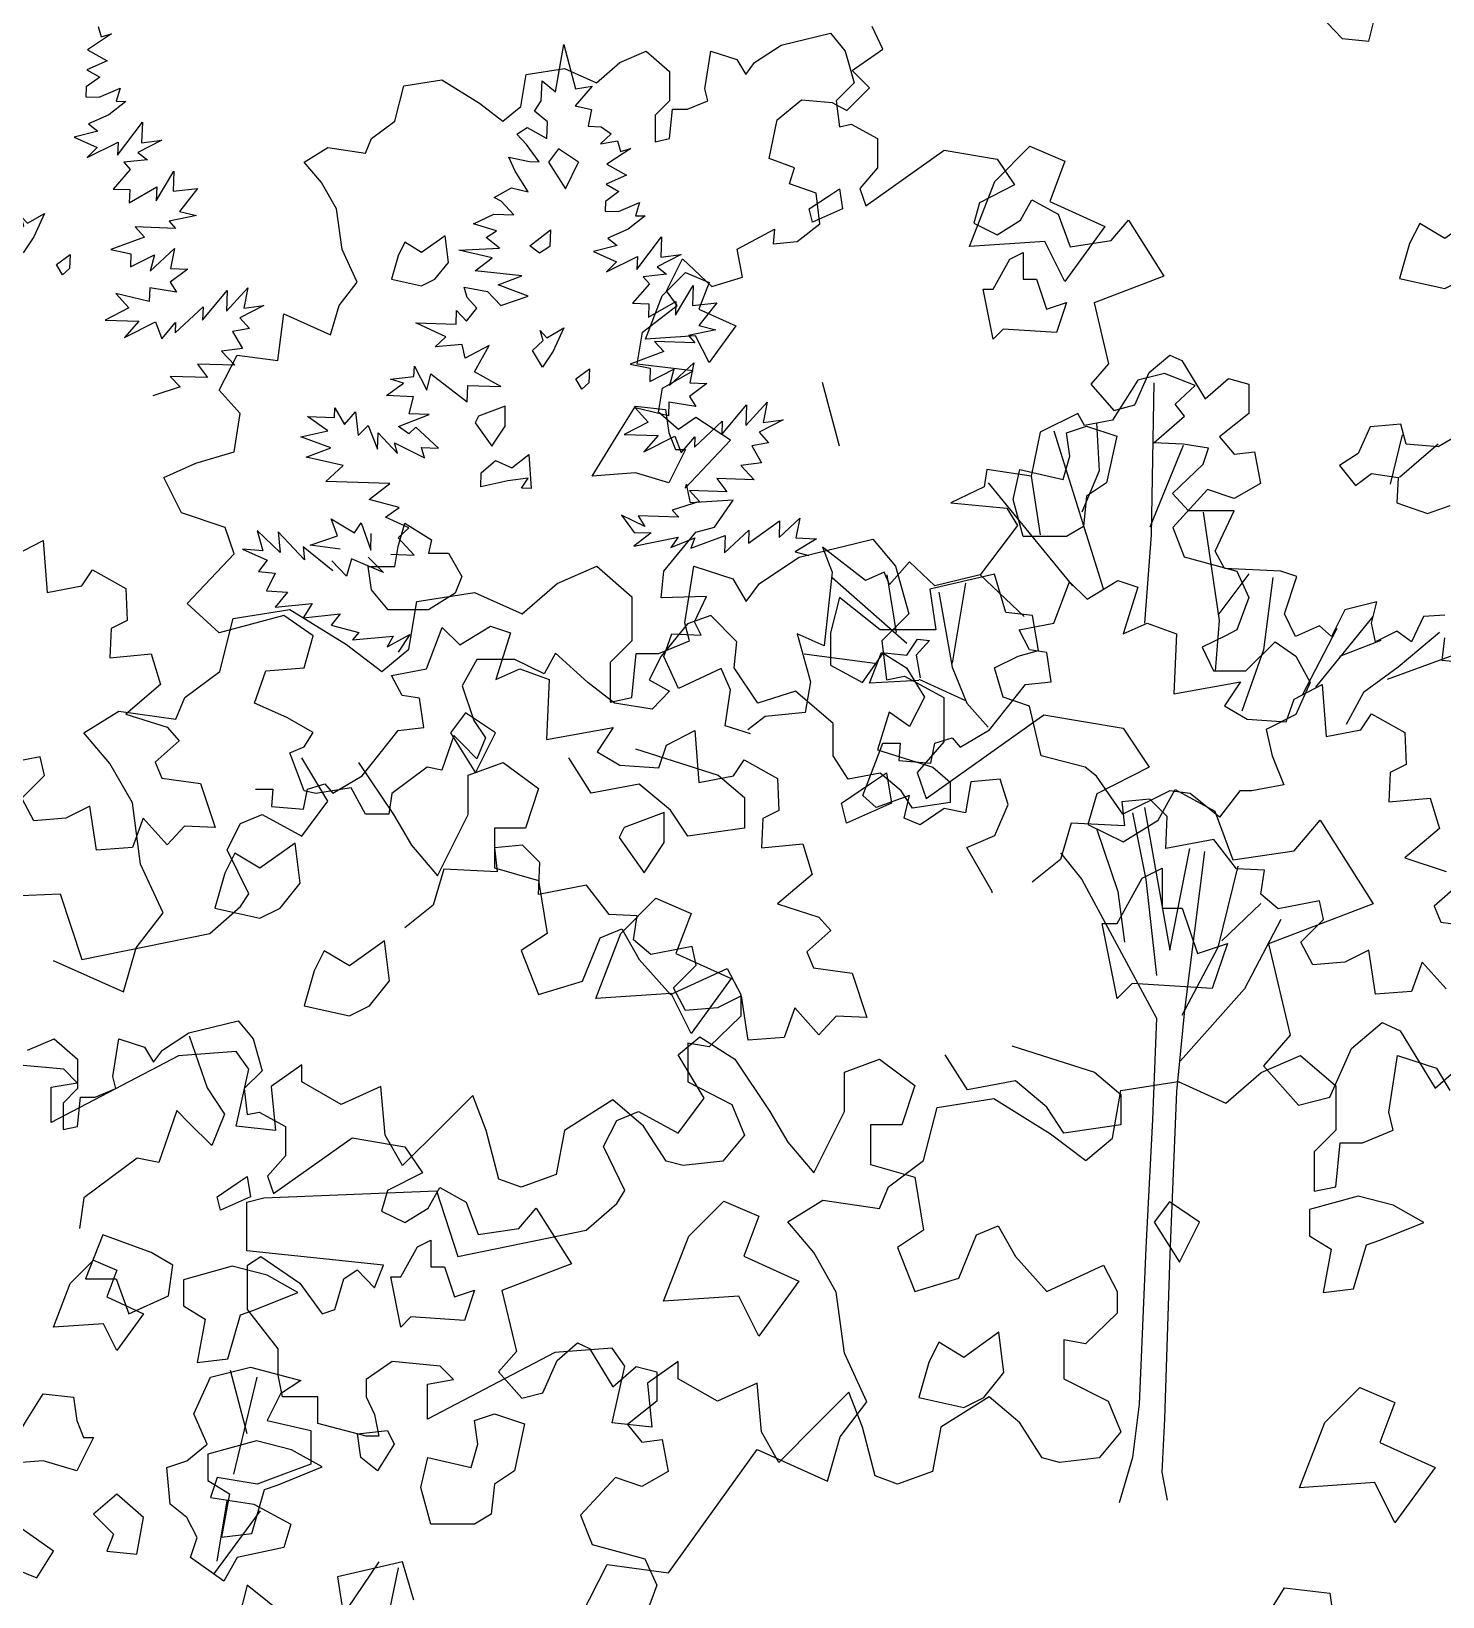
# Model space of a CAD drawing. Header units: inches. Extents: x -11 to 128, y 7 to 56.
# Drawn here: x 33.721 to 34.222, y 22.336 to 22.891 of the extents above; entities that cross this region are included whole.
import ezdxf

# ---------------------------------------------------------------- set-up
doc = ezdxf.new("R2010")
doc.units = ezdxf.units.IN
doc.header["$MEASUREMENT"] = 0
doc.layers.add('CAY', color=94, linetype='Continuous')
doc.layers.add('CAY-3', color=61, linetype='Continuous')
picture_1 = doc.add_image_def('image1.jpg', size_in_pixel=(1680, 1093))

# ---------------------------------------------------------------- blocks, each defined once
blk = doc.blocks.new('A$C76451831')
at = {"layer": 'CAY'}
for p, q in [((2471.8, 2031.9), (2478.5, 2069.3)), ((2478.5, 2069.3), (2487.7, 2034.1)), ((2460.6, 2024.6), (2461.2, 2040.4)), ((2461.2, 2040.4), (2471.8, 2031.9)), ((2500.9, 2036.3), (2487.3, 2020.9)), ((2487.7, 2034.1), (2500.9, 2036.3)), ((2455.4, 2016.6), (2460.6, 2024.6)), ((2465.5, 2008.1), (2455.4, 2016.6)), ((2487.3, 2020.9), (2500.3, 2017.8)), ((2500.3, 2017.8), (2497.6, 2004.7)), ((2441.2, 1998.5), (2449.5, 2003.7)), ((2449.5, 2003.7), (2465, 1995)), ((2465, 1995), (2465.5, 2008.1)), ((2497.6, 2004.7), (2508, 2004.3)), ((2508, 2004.3), (2515.9, 1998.6)), ((2449, 1990.1), (2441.2, 1998.5)), ((2515.9, 1998.6), (2507.5, 1990.8)), ((2507.5, 1990.8), (2520.7, 1993)), ((2520.7, 1993), (2523.1, 1984.8)), ((2435.1, 1980.1), (2451.3, 1976.8)), ((2440.1, 1969.1), (2435.1, 1980.1)), ((2459, 1976.6), (2449, 1990.1)), ((2531.4, 1987.2), (2512.4, 1974.7)), ((2523.1, 1984.8), (2531.4, 1987.2)), ((2450.4, 1952.9), (2440.1, 1969.1)), ((2451.3, 1976.8), (2459, 1976.6)), ((2512.4, 1974.7), (2527.9, 1966)), ((2423.5, 1948.4), (2437, 1956)), ((2437, 1956), (2450.4, 1952.9)), ((2527.9, 1966), (2511.8, 1958.9)), ((2511.8, 1958.9), (2522, 1953.1)), ((2428.9, 1945.4), (2423.5, 1948.4)), ((2438.9, 1934.7), (2428.9, 1945.4)), ((2511.3, 1945.3), (2511.1, 1937.6)), ((2522, 1953.1), (2511.3, 1945.3)), ((2521.5, 1937.2), (2538.1, 1944.4)), ((2538.1, 1944.4), (2535, 1934)), ((2407, 1927.6), (2423.1, 1935.2)), ((2423.1, 1935.2), (2438.9, 1934.7)), ((2511.1, 1937.6), (2521.5, 1937.2)), ((2542.7, 1933.8), (2529.2, 1923.4)), ((2535, 1934), (2542.7, 1933.8)), ((2425.3, 1922), (2407, 1927.6)), ((2417, 1916.8), (2425.3, 1922)), ((2529.2, 1923.4), (2513.1, 1916.2)), ((2536.2, 1891.4), (2555.7, 1917.4)), ((2555.7, 1917.4), (2555.1, 1901.1)), ((2395.4, 1906.7), (2427.6, 1908.3)), ((2421.9, 1900.8), (2395.4, 1906.7)), ((2427.6, 1908.3), (2417, 1916.8)), ((2520.6, 1910.5), (2501.8, 1905.7)), ((2501.8, 1905.7), (2520.1, 1897.4)), ((2513.1, 1916.2), (2520.6, 1910.5)), ((2408.4, 1890.4), (2421.9, 1900.8)), ((2512.1, 1889.5), (2536.6, 1901.8)), ((2520.1, 1897.4), (2512.1, 1889.5)), ((2536.6, 1901.8), (2536.2, 1891.4)), ((2571.1, 1903.3), (2552.1, 1893.5)), ((2552.1, 1893.5), (2559.6, 1887.8)), ((2555.1, 1901.1), (2571.1, 1903.3)), ((2445.4, 1886.4), (2408.4, 1890.4)), ((2426.6, 1879.3), (2445.4, 1886.4)), ((2546.2, 1880.1), (2532.6, 1864.8)), ((2559.6, 1887.8), (2541, 1885.8)), ((2541, 1885.8), (2546.2, 1880.1)), ((2402.2, 1869.3), (2399.8, 1877.6)), ((2399.8, 1877.6), (2418.2, 1874.2)), ((2409.6, 1860.9), (2402.2, 1869.3)), ((2418.2, 1874.2), (2428.7, 1862.9)), ((2450.3, 1870.4), (2426.6, 1879.3)), ((2428.7, 1862.9), (2450.3, 1870.4)), ((2566.7, 1855.4), (2580.6, 1878.9)), ((2580.6, 1878.9), (2580.1, 1863.1)), ((2393.3, 1848.3), (2393.7, 1859.2)), ((2393.7, 1859.2), (2401.6, 1850.7)), ((2401.6, 1850.7), (2409.6, 1860.9)), ((2532.6, 1864.8), (2545.7, 1864.3)), ((2545.3, 1853.9), (2567, 1866.3)), ((2545.7, 1864.3), (2545.3, 1853.9)), ((2567, 1866.3), (2566.7, 1855.4)), ((2580.1, 1863.1), (2599.2, 1865.2)), ((2599.2, 1865.2), (2585, 1847.1)), ((2361.6, 1849.4), (2393.3, 1848.3)), ((2385.3, 1838.2), (2361.6, 1849.4)), ((2598.4, 1843.9), (2577, 1839.2)), ((2585, 1847.1), (2598.4, 1843.9)), ((2376.8, 1830.3), (2385.3, 1838.2)), ((2398.2, 1832.3), (2376.8, 1830.3)), ((2400.5, 1821.3), (2398.2, 1832.3)), ((2419.5, 1831.5), (2400.5, 1821.3)), ((2407.9, 1810.6), (2419.5, 1831.5)), ((2581.8, 1833.6), (2550.1, 1834.7)), ((2550.1, 1834.7), (2557.5, 1826.7)), ((2577, 1839.2), (2581.8, 1833.6)), ((2557.5, 1826.7), (2530.9, 1816.8)), ((2341.5, 1804.8), (2360.1, 1806.9)), ((2360.1, 1806.9), (2360.4, 1815)), ((2360.4, 1815), (2370.2, 1796.1)), ((2370.2, 1796.1), (2373.4, 1809.1)), ((2373.4, 1809.1), (2402, 1786.8)), ((2428.8, 1799), (2407.9, 1810.6)), ((2530.9, 1816.8), (2546.6, 1813.5)), ((2546.6, 1813.5), (2546.3, 1803.1)), ((2546.3, 1803.1), (2565.2, 1812.8)), ((2562, 1799.8), (2581.2, 1817.7)), ((2565.2, 1812.8), (2562, 1799.8)), ((2581.2, 1817.7), (2577.9, 1802)), ((2338.3, 1791.8), (2351.8, 1801.7)), ((2351.8, 1801.7), (2341.5, 1804.8)), ((2402, 1786.8), (2402.5, 1799.9)), ((2402.5, 1799.9), (2428.8, 1799)), ((2591.5, 1801.5), (2577.6, 1791.1)), ((2577.9, 1802), (2591.5, 1801.5)), ((2297.4, 1774.6), (2297.7, 1782.3)), ((2297.7, 1782.3), (2305.3, 1768.9)), ((2359.6, 1791), (2338.3, 1791.8)), ((2356.4, 1777.5), (2359.6, 1791)), ((2561.2, 1775.8), (2534.7, 1782.2)), ((2534.7, 1782.2), (2545.1, 1770.9)), ((2561.5, 1786.7), (2561.2, 1775.8)), ((2582.7, 1783.2), (2561.5, 1786.7)), ((2577.6, 1791.1), (2582.7, 1783.2)), ((2603.3, 1761.2), (2622.6, 1784.5)), ((2622.1, 1768.2), (2639, 1786.7)), ((2622.6, 1784.5), (2622.1, 1768.2)), ((2639, 1786.7), (2635.8, 1770.5)), ((2292, 1763.9), (2276.1, 1775.3)), ((2276.1, 1775.3), (2297.4, 1774.6)), ((2305.3, 1768.9), (2313.9, 1779)), ((2313.9, 1779), (2315.9, 1760.3)), ((2347.9, 1767.4), (2372.2, 1777)), ((2372.2, 1777), (2356.4, 1777.5)), ((2545.1, 1770.9), (2526.2, 1761.2)), ((2581.6, 1751.1), (2603.6, 1771.6)), ((2603.6, 1771.6), (2603.3, 1761.2)), ((2651.7, 1772.6), (2632.8, 1762.9)), ((2635.8, 1770.5), (2651.7, 1772.6)), ((2270.6, 1759.2), (2292, 1763.9)), ((2294.3, 1750.7), (2270.6, 1759.2)), ((2315.9, 1760.3), (2323.9, 1768.2)), ((2323.9, 1768.2), (2331.4, 1749.4)), ((2331.4, 1749.4), (2331.9, 1762.5)), ((2331.9, 1762.5), (2347.1, 1746.1)), ((2355.9, 1761.7), (2347.9, 1767.4)), ((2361.5, 1766.9), (2355.9, 1761.7)), ((2379.5, 1750.4), (2361.5, 1766.9)), ((2526.2, 1761.2), (2552.9, 1760.2)), ((2552.9, 1760.2), (2541.6, 1747.5)), ((2541.6, 1747.5), (2566, 1759.8)), ((2566, 1759.8), (2571, 1746.5)), ((2571, 1746.5), (2581.9, 1759.2)), ((2581.9, 1759.2), (2581.6, 1751.1)), ((2632.8, 1762.9), (2640.2, 1754.5)), ((2275, 1743.2), (2294.3, 1750.7)), ((2347.1, 1746.1), (2344.7, 1754.4)), ((2344.7, 1754.4), (2368.3, 1742.7)), ((2365.9, 1750.9), (2379.5, 1750.4)), ((2368.3, 1742.7), (2365.9, 1750.9)), ((2640.2, 1754.5), (2627, 1752.2)), ((2627, 1752.2), (2634.6, 1738.8)), ((2304.2, 1736.7), (2275, 1743.2)), ((2290.6, 1724.1), (2304.2, 1736.7)), ((2634.6, 1738.8), (2618.3, 1736.6)), ((2618.3, 1736.6), (2628.7, 1725.4)), ((2340.9, 1722.3), (2290.6, 1724.1)), ((2324.6, 1709.7), (2340.9, 1722.3)), ((2628.7, 1725.4), (2599.3, 1726.4)), ((2599.3, 1726.4), (2607.1, 1715.7)), ((2348.4, 1703.5), (2324.6, 1709.7)), ((2585.5, 1708.3), (2564, 1701.4)), ((2577.7, 1716.8), (2585.5, 1708.3)), ((2607.1, 1715.7), (2577.7, 1716.8)), ((2294.6, 1694.5), (2313.2, 1683.4)), ((2299.6, 1681.1), (2294.6, 1694.5)), ((2337.7, 1695.7), (2348.4, 1703.5)), ((2356, 1687.3), (2337.7, 1695.7)), ((2524, 1697.3), (2533.9, 1683.8)), ((2542.3, 1688.5), (2524, 1697.3)), ((2569.2, 1695.7), (2537.1, 1696.9)), ((2537.1, 1696.9), (2542.3, 1688.5)), ((2564, 1701.4), (2569.2, 1695.7)), ((2648.4, 1679.8), (2664.8, 1695.1)), ((2664.8, 1695.1), (2661.6, 1679.4)), ((2236.3, 1685.2), (2240.6, 1669.3)), ((2254.4, 1667.9), (2236.3, 1685.2)), ((2252.8, 1684.1), (2254.4, 1667.9)), ((2273.6, 1662), (2252.8, 1684.1)), ((2313.2, 1683.4), (2318.5, 1691.4)), ((2318.5, 1691.4), (2325.9, 1669.8)), ((2325.9, 1669.8), (2326.4, 1682.9)), ((2347.5, 1679.5), (2356, 1687.3)), ((2547.5, 1683.4), (2533.6, 1673)), ((2533.9, 1683.8), (2547.5, 1683.4)), ((2605.4, 1667.7), (2624.6, 1685.6)), ((2624.3, 1675.2), (2648.9, 1693)), ((2624.6, 1685.6), (2624.3, 1675.2)), ((2648.9, 1693), (2648.4, 1679.8)), ((2224.6, 1670.4), (2244.1, 1661.9)), ((2240.6, 1669.3), (2224.6, 1670.4)), ((2272.6, 1672.4), (2273.6, 1662)), ((2295.9, 1653.3), (2272.6, 1672.4)), ((2278, 1673.7), (2299.6, 1681.1)), ((2301.9, 1670.6), (2278, 1673.7)), ((2360.2, 1665.9), (2347.5, 1679.5)), ((2533.6, 1673), (2568.7, 1679.9)), ((2568.7, 1679.9), (2563, 1671.9)), ((2563, 1671.9), (2581.8, 1679.4)), ((2578.8, 1671.4), (2605.9, 1681.3)), ((2581.8, 1679.4), (2578.8, 1671.4)), ((2605.9, 1681.3), (2605.4, 1667.7)), ((2677.9, 1678.8), (2661.2, 1668.5)), ((2661.6, 1679.4), (2677.9, 1678.8)), ((2664.3, 1664.1), (2722.6, 1678.3)), ((2722.6, 1678.3), (2740.3, 1657)), ((2244.1, 1661.9), (2237.2, 1653)), ((2306.7, 1649.3), (2295.1, 1661.4)), ((2310.8, 1662.9), (2306.7, 1649.3)), ((2336, 1652.2), (2310.8, 1662.9)), ((2323.9, 1664.2), (2336, 1652.2)), ((2341.7, 1666.5), (2360.2, 1665.9)), ((2633, 1643.5), (2664.3, 1664.1)), ((2661.2, 1668.5), (2672, 1665.4)), ((2237.2, 1653), (2250.5, 1651.6)), ((2250.5, 1651.6), (2243.7, 1637.7)), ((2473.2, 1643.5), (2504.5, 1657)), ((2504.5, 1657), (2532.2, 1632.9)), ((2574, 1612.2), (2581.1, 1657)), ((2581.1, 1657), (2611.8, 1647)), ((2611.8, 1647), (2622.4, 1629.3)), ((2740.3, 1657), (2750.9, 1619.3)), ((2243.7, 1637.7), (2260.2, 1636.6)), ((2260.2, 1636.6), (2250.4, 1624.7)), ((2362.4, 1629.3), (2407.8, 1636.4)), ((2407.8, 1636.4), (2445.5, 1619.3)), ((2445.5, 1619.3), (2473.2, 1643.5)), ((2532.2, 1632.9), (2532.2, 1598.1)), ((2622.4, 1629.3), (2633, 1643.5)), ((2217.3, 1615.8), (2262.1, 1622.8)), ((2250.4, 1624.7), (2279.7, 1627.6)), ((2262.1, 1622.8), (2306.9, 1595.1)), ((2279.7, 1627.6), (2272.6, 1616.4)), ((2355.9, 1591.6), (2362.4, 1629.3)), ((2206.7, 1573.9), (2217.3, 1615.8)), ((2272.6, 1616.4), (2301.9, 1619.3)), ((2301.9, 1619.3), (2294.6, 1610.4)), ((2294.6, 1610.4), (2316.5, 1604.8)), ((2577.6, 1598.1), (2574, 1612.2)), ((2750.9, 1619.3), (2729.7, 1598.1)), ((2316.5, 1604.8), (2311.6, 1598.8)), ((2311.6, 1598.8), (2343.6, 1601.9)), ((2339, 1593.3), (2356.7, 1603.2)), ((2343.6, 1601.9), (2339, 1593.3)), ((2356.7, 1603.2), (2347.6, 1589.1)), ((2532.2, 1598.1), (2515.1, 1580.9)), ((2553.4, 1588), (2577.6, 1598.1)), ((2729.7, 1598.1), (2733.2, 1567.4)), ((2306.9, 1595.1), (2334.7, 1573.9)), ((2334.7, 1573.9), (2355.9, 1591.6)), ((2532.2, 1553.2), (2535.7, 1588)), ((2535.7, 1588), (2553.4, 1588)), ((2179, 1553.2), (2206.7, 1573.9)), ((2515.1, 1580.9), (2515.1, 1549.7)), ((2733.2, 1567.4), (2747.4, 1570.3)), ((2747.4, 1570.3), (2778.6, 1553.2)), ((2171.9, 1536.1), (2179, 1553.2)), ((2515.1, 1549.7), (2532.2, 1553.2)), ((2778.6, 1553.2), (2778.6, 1518.4)), ((2099.4, 1525.5), (2127.1, 1542.6)), ((2127.1, 1542.6), (2171.9, 1536.1)), ((2764.5, 1473.6), (2857.6, 1539.7)), ((2857.6, 1539.7), (2920.1, 1529)), ((2120, 1501.3), (2099.4, 1525.5)), ((2920.1, 1529), (2940.8, 1498.4)), ((2778.6, 1518.4), (2757.4, 1494.2)), ((2137.7, 1470.1), (2120, 1501.3)), ((2940.8, 1498.4), (2899.5, 1477.1)), ((2757.4, 1494.2), (2764.5, 1473.6)), ((2899.5, 1477.1), (2892.4, 1452.9)), ((2947.9, 1456.5), (2961.4, 1480.7)), ((2961.4, 1480.7), (2992.7, 1463.6)), ((2144.2, 1421.7), (2137.7, 1470.1)), ((2992.7, 1463.6), (3006.8, 1425.2)), ((2892.4, 1452.9), (2920.1, 1439.4)), ((2920.1, 1439.4), (2947.9, 1456.5)), ((3055.2, 1432.3), (3075.8, 1456.5)), ((3075.8, 1456.5), (3117.7, 1390.4)), ((3006.8, 1425.2), (3055.2, 1432.3)), ((2161.9, 1383.3), (2144.2, 1421.7)), ((3117.7, 1390.4), (3035.1, 1358.6)), ((2140.7, 1355.6), (2161.9, 1383.3)), ((2130.6, 1320.8), (2140.7, 1355.6)), ((3035.1, 1358.6), (3052.2, 1286.6)), ((2075.2, 1345.6), (2130.6, 1320.8)), ((3052.2, 1286.6), (3031, 1262.4)), ((6002.6, 1224.7), (5983.6, 1212.2)), ((5991.9, 1230.5), (5994.4, 1222.3)), ((5994.4, 1222.3), (6002.6, 1224.7)), ((5983.6, 1212.2), (5999.1, 1203.5)), ((5999.1, 1203.5), (5983, 1196.4)), ((5993.3, 1190.6), (5982.6, 1182.8)), ((5983, 1196.4), (5993.3, 1190.6)), ((5982.6, 1182.8), (5982.3, 1175.1)), ((5982.3, 1175.1), (5992.7, 1174.7)), ((5992.7, 1174.7), (6009.3, 1181.8)), ((6009.3, 1181.8), (6006.2, 1171.5)), ((6013.9, 1171.3), (6000.4, 1160.8)), ((6006.2, 1171.5), (6013.9, 1171.3)), ((6000.4, 1160.8), (5984.3, 1153.7)), ((5984.3, 1153.7), (5991.8, 1148)), ((6007.4, 1128.9), (6026.9, 1154.9)), ((6026.9, 1154.9), (6026.3, 1138.6)), ((5991.8, 1148), (5973, 1143.2)), ((5973, 1143.2), (5991.3, 1134.9)), ((5983.3, 1127), (6007.8, 1139.3)), ((6007.8, 1139.3), (6007.4, 1128.9)), ((6042.3, 1140.8), (6023.3, 1131)), ((6026.3, 1138.6), (6042.3, 1140.8)), ((5991.3, 1134.9), (5983.3, 1127)), ((6023.3, 1131), (6030.9, 1125.3)), ((6017.4, 1117.6), (6003.8, 1102.2)), ((6030.9, 1125.3), (6012.2, 1123.3)), ((6012.2, 1123.3), (6017.4, 1117.6)), ((6037.9, 1092.9), (6051.8, 1116.4)), ((6051.8, 1116.4), (6051.3, 1100.6)), ((6003.8, 1102.2), (6016.9, 1101.8)), ((6016.5, 1091.4), (6038.3, 1103.8)), ((6016.9, 1101.8), (6016.5, 1091.4)), ((6038.3, 1103.8), (6037.9, 1092.9)), ((6051.3, 1100.6), (6070.4, 1102.6)), ((6070.4, 1102.6), (6056.2, 1084.5)), ((6069.6, 1081.4), (6048.2, 1076.7)), ((6048.2, 1076.7), (6053, 1071.1)), ((6056.2, 1084.5), (6069.6, 1081.4)), ((6028.7, 1064.2), (6002.1, 1054.3)), ((6053, 1071.1), (6021.3, 1072.2)), ((6021.3, 1072.2), (6028.7, 1064.2)), ((6002.1, 1054.3), (6017.8, 1051)), ((6033.2, 1037.3), (6052.4, 1055.2)), ((6052.4, 1055.2), (6049.1, 1039.5)), ((6017.8, 1051), (6017.5, 1040.6)), ((6017.5, 1040.6), (6036.4, 1050.3)), ((6036.4, 1050.3), (6033.2, 1037.3)), ((6062.7, 1039), (6048.8, 1028.6)), ((6049.1, 1039.5), (6062.7, 1039)), ((6048.8, 1028.6), (6053.9, 1020.7)), ((2228.3, 971.5), (2215.1, 1021.6)), ((2217.8, 939.8), (2236.3, 1016.3)), ((6005.9, 1019.7), (6016.3, 1008.4)), ((6032.4, 1013.3), (6005.9, 1019.7)), ((6032.8, 1024.2), (6032.4, 1013.3)), ((6053.9, 1020.7), (6032.8, 1024.2)), ((6074.5, 998.7), (6093.9, 1022)), ((6093.3, 1005.7), (6110.2, 1024.2)), ((6093.9, 1022), (6093.3, 1005.7)), ((6110.2, 1024.2), (6107, 1008)), ((6016.3, 1008.4), (5997.4, 998.7)), ((6052.8, 988.6), (6074.8, 1009.1)), ((6074.8, 1009.1), (6074.5, 998.7)), ((6122.9, 1010.1), (6104, 1000.4)), ((6107, 1008), (6122.9, 1010.1)), ((5997.4, 998.7), (6024.1, 997.7)), ((6024.1, 997.7), (6012.8, 985)), ((6012.8, 985), (6037.3, 997.3)), ((6037.3, 997.3), (6042.2, 983.9)), ((6042.2, 983.9), (6053.1, 996.7)), ((6053.1, 996.7), (6052.8, 988.6)), ((6111.4, 992), (6098.2, 989.7)), ((6098.2, 989.7), (6105.9, 976.3)), ((6104, 1000.4), (6111.4, 992)), ((6105.9, 976.3), (6089.5, 974.1)), ((6089.5, 974.1), (6099.9, 962.9)), ((6078.3, 953.2), (6048.9, 954.2)), ((6048.9, 954.2), (6056.8, 945.8)), ((6070.5, 963.9), (6078.3, 953.2)), ((6099.9, 962.9), (6070.5, 963.9)), ((6056.8, 945.8), (6035.2, 938.9)), ((2204.6, 871.1), (2212.5, 918.7)), ((2201.9, 860.6), (2238.9, 910.7)), ((2281, 794.5), (2332.5, 870.4)), ((2491.6, 827), (2512.8, 868.3)), ((2512.8, 868.3), (2561.2, 861.8)), ((2326.2, 761), (2347.8, 865.6))]:
    blk.add_line(p, q, dxfattribs=at)
for points in [[(2451.7, 1910.2), (2468, 1922.8), (2467.5, 1909.6), (2459.2, 1904.5)], [(2453.8, 1827.6), (2462.2, 1835.5), (2459.8, 1843.3), (2465, 1837.6), (2478.4, 1845.3), (2470.1, 1827), (2461.5, 1814.2)], [(2452.7, 1718.4), (2445, 1718.7), (2450.2, 1726.6), (2434.3, 1724.5), (2412.8, 1719.8), (2413.2, 1730.7), (2424.4, 1740.7), (2437.4, 1734.8), (2450.9, 1745.2)], [(2424.5, 1525.4), (2400.8, 1541.2), (2388.9, 1525.4), (2408.7, 1493.7)], [(2721.4, 1485.8), (2733.3, 1493.7), (2737.3, 1469.9), (2701.6, 1454.1), (2697.7, 1469.9)], [(2270.1, 1406.6), (2266.2, 1438.3), (2238.4, 1418.5), (2218.7, 1430.3), (2210.7, 1414.5), (2202.8, 1386.8), (2238.4, 1378.9), (2254.3, 1386.8)], [(2935.2, 1410.5), (2951, 1418.5), (2951, 1386.8), (2966.9, 1386.8), (2978.8, 1351.1), (3002.5, 1359.1), (2990.6, 1323.4), (2927.3, 1327.4), (2915.4, 1315.5), (2903.5, 1374.9), (2915.4, 1374.9)], [(2523.5, 1367), (2551.2, 1394.7), (2578.9, 1382.8), (2567, 1351.1), (2610.6, 1331.3), (2578.9, 1287.8), (2563.1, 1319.5), (2503.7, 1315.5)], [(722.8, 1185.8), (750.5, 1213.5), (778.2, 1201.7), (766.3, 1170), (809.9, 1150.2), (778.2, 1106.6), (762.4, 1138.3), (703, 1134.3)], [(2220.4, 1169.5), (2228.3, 1174.8), (2231, 1158.9), (2207.2, 1148.4), (2204.6, 1158.9)], [(1109.9, 1128.8), (1106, 1160.5), (1078.3, 1140.7), (1058.5, 1152.6), (1050.5, 1136.7), (1042.6, 1109), (1078.3, 1101.1), (1094.1, 1109)], [(2362.9, 1119.3), (2373.5, 1124.6), (2373.5, 1103.5), (2384.1, 1103.5), (2392, 1079.7), (2407.8, 1085), (2399.9, 1061.2), (2357.7, 1063.9), (2349.7, 1055.9), (2341.8, 1095.6), (2349.7, 1095.6)], [(2088.5, 1090.3), (2106.9, 1108.8), (2125.4, 1100.8), (2117.5, 1079.7), (2146.5, 1066.5), (2125.4, 1037.5), (2114.9, 1058.6), (2075.3, 1055.9)], [(5925, 1065.1), (5933.4, 1073), (5931, 1080.8), (5936.2, 1075.1), (5949.6, 1082.8), (5941.3, 1064.5), (5932.7, 1051.7)], [(2209.9, 855.3), (2183.5, 873.8), (2188.8, 889.6), (2180.8, 905.5), (2167.6, 916), (2165, 945.1), (2180.8, 950.3), (2196.7, 963.5), (2186.1, 987.3), (2199.3, 1016.3), (2231, 1024.3), (2270.6, 1013.7), (2254.7, 1003.1), (2244.2, 982), (2278.5, 974.1), (2278.5, 947.7), (2257.4, 939.8), (2236.3, 931.9), (2204.6, 937.1), (2199.3, 921.3), (2233.6, 916), (2262.7, 900.2), (2257.4, 881.7), (2220.4, 873.8)], [(2054.1, 982), (2067.3, 1003.1), (2091.1, 1000.5), (2093.7, 982), (2099, 968.8), (2106.9, 968.8), (2093.7, 942.4), (2067.3, 950.3), (2033, 947.7)], [(2365.6, 929.2), (2370.9, 953), (2405.2, 945.1), (2410.4, 963.5), (2407.8, 982), (2423.6, 987.3), (2447.4, 979.4), (2439.5, 942.4), (2423.6, 931.9), (2421, 908.1), (2407.8, 900.2), (2373.5, 900.2)], [(2318.1, 953), (2315.4, 971.5), (2339.2, 974.1), (2344.5, 963.5), (2331.3, 942.4)], [(2062.1, 857.9), (2075.3, 879), (2022.5, 916), (1985.5, 894.9), (1990.8, 887), (1982.9, 857.9), (2025.1, 834.2), (2035.7, 868.5)], [(2141.2, 876.4), (2146.5, 905.5), (2125.4, 923.9), (2106.9, 908.1), (2122.8, 892.2), (2117.5, 879)], [(1037.6, 376.9), (1009.9, 384), (971.5, 373.4), (971.5, 352.7), (988.6, 342.1), (982.2, 307.9), (1006.3, 310.8), (1016.4, 345.6), (1027, 349.2), (1061.8, 363.3)]]:
    blk.add_lwpolyline(points, close=True, dxfattribs=at)
for points in [[(2492.6, 1796.8), (2487.9, 1805.1), (2498.6, 1812.9), (2498.2, 1802), (2492.6, 1796.8)], [(530, 749.3), (509.9, 755.6), (514.2, 784.1), (506.8, 800.9), (473, 785.1), (461.4, 810.4), (467.7, 828.4), (490.9, 827.3), (485.7, 837.9), (495.2, 857.9), (459.3, 856.8), (461.4, 877.9), (486.7, 908.5), (501.5, 912.7), (516.3, 933.8), (482.5, 931.7), (479.3, 946.5), (478.3, 943.3), (514.2, 981.3), (486.7, 999.2), (473, 989.7), (457.2, 1003.4), (460.4, 1022.4), (484.6, 1036.1), (440.3, 1041.4), (444.5, 1066.7), (472, 1087.8), (463.5, 1099.4), (476.2, 1124.7), (499.4, 1102.6), (523.6, 1110), (519.4, 1132.1), (549, 1147.9), (547.9, 1136.3), (566.9, 1138.4), (584.8, 1152.1), (581.7, 1176.4), (560.6, 1183.8), (564.8, 1196.4), (544.7, 1203.8), (551.1, 1234.4), (570.1, 1250.2), (594.3, 1248.1), (605.9, 1241.8), (623.8, 1259.7), (610.1, 1273.4), (634.4, 1290.3), (625.9, 1308.2)], [(974, 1323), (997.2, 1298.7), (1018.3, 1296.6), (1026.7, 1330.4)], [(2054.9, 1274.6), (2075.8, 1283.7), (2094.3, 1267.5), (2094.3, 1244.3), (2082.9, 1232.9), (2082.9, 1212.1), (2094.3, 1214.4), (2096.6, 1237.6), (2108.4, 1237.6), (2124.5, 1244.3), (2122.2, 1253.8), (2126.9, 1283.7), (2147.3, 1277), (2154.4, 1265.2), (2161.5, 1274.6), (2182.3, 1288.4), (2221.2, 1297.8), (2233, 1283.7), (2240.1, 1258.5), (2225.9, 1244.3), (2228.3, 1223.9), (2237.7, 1225.8), (2258.6, 1214.4), (2258.6, 1191.2), (2244.4, 1175.1), (2249.1, 1161.4), (2311.2, 1205.4), (2352.9, 1198.3), (2366.7, 1177.9), (2339.1, 1163.7), (2334.4, 1147.6), (2352.9, 1138.5), (2371.4, 1149.9), (2380.4, 1166.1), (2401.2, 1154.7), (2410.7, 1129.1), (2442.9, 1133.8), (2456.7, 1149.9), (2484.6, 1105.9), (2429.6, 1084.7), (2441, 1036.7), (2426.8, 1020.6), (2445.3, 999.7), (2461.8, 1004.1), (2473.2, 1029.6), (2489.3, 1043.4), (2498.7, 1039.1), (2517.2, 1008.8), (2535.7, 1024.9), (2551.8, 1020.6), (2551.8, 997.4), (2528.6, 978.9), (2540, 965.1), (2556.1, 967.1), (2560.8, 941.9), (2540, 930.1), (2519.2, 937.2), (2491.7, 907.3), (2500.7, 884.1), (2542.4, 872.7), (2551.8, 851.9), (2542.4, 826.3)], [(2360, 840.1), (2350.9, 870.4), (2299.8, 858.6), (2304.6, 826.3)], [(2260.5, 826.3), (2228.3, 851.9), (2221.2, 824)], [(5963.8, 1034.3), (5959.1, 1042.6), (5969.8, 1050.4), (5969.4, 1039.5), (5963.8, 1034.3)], [(1109, 997.1), (1073.1, 976), (1047.8, 978.1), (1043.6, 993.9), (1019.3, 991.8), (1009.9, 970.7), (995.1, 961.2), (1007.7, 945.4), (1020.4, 954.9), (1041.5, 951.8), (1040.4, 931.7), (1064.7, 923.3), (1082.6, 929.6)], [(1109, 804.1), (1076.3, 807.3), (1078.4, 825.2)], [(1078.4, 843.1), (1061.5, 842.1), (1052, 822), (1040.4, 830.5), (1023.6, 822), (1020.4, 836.8), (1024.6, 853.7), (999.3, 847.3), (988.8, 826.2), (979.3, 834.7), (960.3, 826.2), (951.8, 844.2), (961.3, 873.7), (948.7, 877.9), (904.4, 880), (897, 893.7), (911.8, 925.4), (875.9, 925.4), (863.3, 939.1), (887.5, 962.3), (891.7, 975), (871.7, 978.1), (848.5, 979.2), (872.7, 1000.3), (865.4, 1009.8), (881.2, 1024.5), (856.9, 1034), (835.8, 1028.7), (815.8, 997.1), (793.6, 992.9), (788.4, 1002.4), (758.8, 987.6), (751.5, 952.8), (716.7, 958.1), (714.5, 944.4), (688.2, 931.7), (732.5, 927.5), (740.9, 913.8), (711.4, 874.8), (675.5, 866.3), (655.5, 885.3), (639.7, 867.4), (635.4, 876.9), (620.7, 870.5), (586.9, 896.9), (594.3, 876.9), (588, 818.9), (566.9, 828.4), (577.4, 790.4), (573.2, 766.1), (541.6, 763), (527.9, 752.4)], [(848.5, 1026.6), (846.4, 906.4), (841.1, 836.8)], [(803.1, 995), (805.2, 957), (791.5, 924.3)], [(769.4, 988.7), (808.4, 864.2)], [(871.7, 977.1), (845.3, 912.7)], [(1044.7, 985.5), (1035.2, 946.5)], [(1073.1, 978.1), (1042.6, 951.8)], [(751.5, 952.8), (758.8, 906.4)], [(717.7, 947.5), (784.2, 866.3)], [(887.5, 924.3), (900.2, 838.9), (897, 798.8)], [(594.3, 872.7), (653.4, 821)], [(634.4, 741.9), (648.1, 741.9), (647, 728.2), (672.4, 726.1), (675.5, 741.9), (689.2, 746.1), (695.6, 738.7), (718.8, 752.4), (747.2, 788.3), (767.3, 790.4), (764.1, 813.6), (750.4, 815.7), (742, 831.5), (769.4, 836.8), (782, 869.5), (795.8, 855.8), (820, 870.5), (835.8, 865.3), (824.2, 828.4), (843.2, 836.8), (866.4, 828.4), (864.3, 780.9), (917, 790.4), (904.4, 771.4), (922.3, 760.9), (952.9, 758.7), (959.2, 776.7), (981.4, 788.3), (984.5, 747.1), (1012, 752.4), (1020.4, 765.1), (1046.8, 750.3), (1047.8, 725), (1035.2, 718.7), (1034.1, 695.5), (1066.8, 698.6), (1074.2, 674.4), (1046.8, 651.2), (1079.5, 640.6)], [(1089, 630.1), (1070, 613.2), (1075.2, 600.5), (1105.8, 596.3)], [(1079.5, 547.8), (1060.5, 568.9), (1052, 545.7), (1023.6, 543.6), (1018.3, 578.4), (999.3, 568.9), (974, 566.8), (964.5, 584.7), (982.4, 602.7), (979.3, 617.4), (946.6, 611.1), (932.9, 622.7), (936, 641.7), (913.9, 642.7), (895.9, 665.9), (858, 658.6), (859, 683.9), (845.3, 697.6), (823.2, 695.5), (825.3, 676.5), (783.1, 678.6), (774.7, 650.1), (752.5, 632.2)], [(637.6, 874.8), (644.9, 829.4)], [(699.8, 868.4), (689.2, 805.2)], [(711.4, 874.8), (746.2, 842.1)], [(923.4, 875.8), (899.1, 843.1)], [(942.4, 872.7), (935, 815.7), (918.1, 767.2)], [(678.7, 861.1), (689.2, 802), (700.8, 773.5), (717.7, 754.5)], [(1021.5, 842.1), (976.1, 786.2)], [(993, 832.6), (965.6, 779.8)], [(1074.2, 829.4), (1041.5, 802), (1014.1, 782), (1000.4, 756.6)], [(662.9, 791.4), (623.8, 789.3), (633.3, 813.6), (653.4, 811.5), (661.8, 824.1), (671.3, 823.1), (660.8, 811.5), (663.9, 793.6)], [(1027.8, 823.1), (995.1, 810.4)], [(572.2, 812.5), (628.1, 805.2)], [(1033.1, 792.5), (1087.9, 812.5)], [(662.9, 792.5), (699.8, 775.6)], [(720.9, 623.7), (720.9, 624.8), (700.8, 659.6), (723, 669.1), (733.5, 693.4), (727.2, 713.4), (704, 711.3), (699.8, 687), (682.9, 690.2), (663.9, 677.5), (651.3, 682.8), (655.5, 700.7), (629.1, 691.2), (618.6, 700.7), (634.4, 741.9)], [(831.6, 687), (842.2, 634.3), (850.6, 558.4)], [(841.1, 691.2), (861.1, 578.4), (877, 658.6)], [(803.1, 674.4), (820, 624.8), (825.3, 584.7)], [(888.6, 656.4), (872.7, 530.9), (866.4, 466.6), (861.1, 337.9), (856.9, 208.2), (854.8, 166), (859, 143.9)], [(774.7, 655.4), (791.5, 634.3), (850.6, 524.6), (847.4, 444.5), (842.2, 343.2), (836.9, 219.8), (831.6, 177.6), (821.1, 141.8)], [(914.9, 644.8), (899.1, 580.5), (870.6, 526.7)], [(932.9, 615.3), (902.3, 585.8)], [(948.7, 602.7), (920.2, 547.8), (869.6, 490.9)]]:
    blk.add_lwpolyline(points, dxfattribs=at)
at = {"layer": 'CAY-3'}
for p, q in [((3100.6, 1276), (3124.7, 1296.6)), ((3124.7, 1296.6), (3138.9, 1290.1)), ((3138.9, 1290.1), (3166.6, 1244.7)), ((3083.5, 1237.6), (3100.6, 1276)), ((3029.1, 1257), (3060.4, 1270.6)), ((3031, 1262.4), (3058.7, 1231.2)), ((3060.4, 1270.6), (3088.1, 1246.4)), ((3130, 1225.7), (3137, 1270.6)), ((3137, 1270.6), (3167.7, 1260.5)), ((3166.6, 1244.7), (3194.3, 1268.9)), ((2918.3, 1242.8), (2963.7, 1249.9)), ((2963.7, 1249.9), (3001.4, 1232.8)), ((3001.4, 1232.8), (3029.1, 1257)), ((3167.7, 1260.5), (3178.3, 1242.8)), ((2911.8, 1205.1), (2918.3, 1242.8)), ((3058.7, 1231.2), (3083.5, 1237.6)), ((3088.1, 1246.4), (3088.1, 1211.6)), ((2762.6, 1187.4), (2773.2, 1229.3)), ((2773.2, 1229.3), (2818.1, 1236.4)), ((2818.1, 1236.4), (2862.9, 1208.6)), ((3133.5, 1211.6), (3130, 1225.7)), ((2862.9, 1208.6), (2890.6, 1187.4)), ((2890.6, 1187.4), (2911.8, 1205.1)), ((3088.1, 1211.6), (3071, 1194.5)), ((3088.1, 1166.8), (3091.6, 1201.6)), ((3091.6, 1201.6), (3109.3, 1201.6)), ((3109.3, 1201.6), (3133.5, 1211.6)), ((2734.9, 1166.8), (2762.6, 1187.4)), ((3071, 1194.5), (3071, 1163.2)), ((2727.8, 1149.6), (2734.9, 1166.8)), ((3071, 1163.2), (3088.1, 1166.8)), ((2655.3, 1139), (2683, 1156.1)), ((2683, 1156.1), (2727.8, 1149.6)), ((2676, 1114.8), (2655.3, 1139)), ((2693.6, 1083.6), (2676, 1114.8)), ((2700.1, 1035.2), (2693.6, 1083.6)), ((2717.8, 996.9), (2700.1, 1035.2)), ((2696.6, 969.1), (2717.8, 996.9)), ((2686.6, 934.3), (2696.6, 969.1)), ((2561.2, 861.8), (2631.1, 959.1)), ((2631.1, 959.1), (2686.6, 934.3)), ((6577.4, 899), (6564.2, 949.2)), ((6416.3, 659.8), (6481.8, 639.1)), ((6173.4, 618.5), (6152.8, 652.7)), ((6197.6, 649.2), (6225.3, 607.9)), ((6284.2, 639.1), (6312, 649.2)), ((6312, 649.2), (6339.7, 628.5)), ((6381.5, 625), (6363.8, 652.7)), ((6284.2, 607.9), (6284.2, 639.1)), ((6419.3, 632.1), (6381.5, 625)), ((6444, 611.4), (6419.3, 632.1)), ((6481.8, 639.1), (6502.4, 621.4)), ((6152.8, 590.8), (6173.4, 618.5)), ((6339.7, 628.5), (6329.6, 597.3)), ((6502.4, 621.4), (6502.4, 597.3)), ((6104.4, 600.8), (6121.5, 607.9)), ((6121.5, 607.9), (6152.8, 590.8)), ((6225.3, 607.9), (6239.4, 583.7)), ((6260.1, 559.5), (6284.2, 607.9)), ((6457.6, 590.8), (6444, 611.4)), ((6093.8, 580.2), (6104.4, 600.8)), ((6304.9, 597.3), (6304.9, 566)), ((6329.6, 597.3), (6304.9, 597.3)), ((6502.4, 597.3), (6457.6, 590.8)), ((6239.4, 583.7), (6260.1, 559.5)), ((6110.9, 545.4), (6093.8, 580.2)), ((6304.9, 566), (6339.7, 556)), ((5825.7, 539.8), (5961.9, 545.3)), ((5961.9, 545.3), (5979, 493.4)), ((6104.4, 535.3), (6110.9, 545.4)), ((6339.7, 556), (6346.7, 514.1)), ((6080.2, 514.1), (6104.4, 535.3)), ((86.7, 510.8), (100.8, 469.5)), ((472.7, 495.7), (489.8, 509.9)), ((489.8, 509.9), (517.5, 492.2)), ((5979, 493.4), (6080.2, 514.1)), ((6346.7, 514.1), (6326.1, 500.5)), ((6374.5, 476.3), (6388.6, 510.6)), ((6388.6, 510.6), (6405.7, 517.6)), ((6405.7, 517.6), (6419.3, 493.4)), ((493.3, 461.5), (472.7, 495.7)), ((701.4, 468), (683.7, 495.7)), ((736.2, 502.8), (801.7, 482.1)), ((6326.1, 500.5), (6339.7, 465.7)), ((517.5, 492.2), (545.2, 450.9)), ((604.1, 482.1), (631.9, 492.2)), ((631.9, 492.2), (659.6, 471.5)), ((6419.3, 493.4), (6444, 465.7)), ((6444, 465.7), (6488.8, 486.4)), ((6488.8, 486.4), (6499.5, 465.7)), ((604.1, 450.9), (604.1, 482.1)), ((659.6, 471.5), (649.5, 440.3)), ((739.2, 475.1), (701.4, 468)), ((763.9, 454.4), (739.2, 475.1)), ((801.7, 482.1), (822.3, 464.4)), ((6339.7, 465.7), (6374.5, 476.3)), ((100.8, 469.5), (114.4, 448.9)), ((472.7, 433.8), (493.3, 461.5)), ((822.3, 464.4), (822.3, 440.3)), ((6499.5, 465.7), (6499.5, 448.6)), ((76.8, 451.7), (62.5, 410.5)), ((86.7, 441.8), (76.8, 451.7)), ((114.4, 448.9), (104.4, 424.1)), ((424.3, 443.8), (441.4, 450.9)), ((441.4, 450.9), (472.7, 433.8)), ((545.2, 450.9), (559.3, 426.7)), ((580, 402.5), (604.1, 450.9)), ((777.5, 433.8), (763.9, 454.4)), ((6499.5, 448.6), (6474.7, 424.4)), ((104.4, 424.1), (86.7, 441.8)), ((413.7, 423.2), (424.3, 443.8)), ((624.8, 440.3), (624.8, 409)), ((649.5, 440.3), (624.8, 440.3)), ((822.3, 440.3), (777.5, 433.8)), ((430.8, 388.4), (413.7, 423.2)), ((559.3, 426.7), (580, 402.5)), ((6100.9, 420.9), (6055.5, 417.4)), ((6110.9, 406.7), (6100.9, 420.9)), ((6457.6, 427.4), (6457.6, 396.7)), ((6474.7, 424.4), (6457.6, 427.4)), ((45.4, 414.1), (3.5, 382.8)), ((62.5, 410.5), (45.4, 414.1)), ((624.8, 409), (659.6, 399)), ((5964.9, 406.7), (5927.1, 410.3)), ((6055.5, 417.4), (5954.9, 364.8)), ((6152.8, 410.3), (6128.6, 393.2)), ((6152.8, 396.7), (6152.8, 410.3)), ((659.6, 399), (666.6, 357.1)), ((5954.9, 392.6), (5975.5, 396.1)), ((5975.5, 396.1), (5964.9, 406.7)), ((6100.9, 361.9), (6110.9, 406.7)), ((6184, 379), (6152.8, 396.7)), ((6457.6, 396.7), (6492.4, 379)), ((145.6, 382.8), (281.8, 388.3)), ((281.8, 388.3), (298.9, 336.4)), ((424.3, 378.3), (430.8, 388.4)), ((5954.9, 364.8), (5954.9, 392.6)), ((6128.6, 393.2), (6132.1, 358.4)), ((6215.3, 393.2), (6184, 379)), ((6218.8, 354.8), (6215.3, 393.2)), ((6287.8, 386.1), (6263.6, 361.9)), ((6298.4, 358.4), (6287.8, 386.1)), ((3.5, 382.8), (0, 358.6)), ((132.1, 379.3), (145.6, 382.8)), ((132.1, 340.9), (132.1, 379.3)), ((400.1, 357.1), (424.3, 378.3)), ((6398.6, 382.6), (6360.3, 358.4)), ((6422.8, 361.9), (6398.6, 382.6)), ((6492.4, 379), (6502.4, 354.8)), ((708.5, 353.5), (725.6, 360.6)), ((725.6, 360.6), (739.2, 336.4)), ((6132.1, 358.4), (6100.9, 361.9)), ((6263.6, 361.9), (6232.4, 330.6)), ((6440.5, 334.2), (6422.8, 361.9)), ((298.9, 336.4), (400.1, 357.1)), ((666.6, 357.1), (646, 343.5)), ((694.4, 319.3), (708.5, 353.5)), ((6232.4, 330.6), (6218.8, 354.8)), ((6308.4, 320), (6298.4, 358.4)), ((6360.3, 358.4), (6353.8, 323.6)), ((6502.4, 354.8), (6485.3, 334.2)), ((240, 329.4), (132.1, 340.9)), ((132.7, 329.4), (143.3, 336.4)), ((143.3, 336.4), (173.9, 315.2)), ((646, 343.5), (659.6, 308.7)), ((739.2, 336.4), (763.9, 308.7)), ((6454.1, 330.6), (6440.5, 334.2)), ((6485.3, 334.2), (6454.1, 330.6)), ((132.7, 294.5), (132.7, 329.4)), ((208.7, 318.7), (219.3, 325.8)), ((219.3, 325.8), (232.9, 311.7)), ((232.9, 311.7), (240, 329.4)), ((763.9, 308.7), (808.7, 329.4)), ((808.7, 329.4), (819.4, 308.7)), ((6353.8, 323.6), (6326.1, 313.5)), ((173.9, 315.2), (191.6, 291)), ((201.6, 294.5), (208.7, 318.7)), ((659.6, 308.7), (694.4, 319.3)), ((6326.1, 313.5), (6308.4, 320)), ((819.4, 308.7), (819.4, 291.6)), ((156.8, 263.3), (132.7, 294.5)), ((191.6, 291), (201.6, 294.5)), ((819.4, 291.6), (794.6, 267.4)), ((156.8, 242.6), (156.8, 263.3)), ((375.4, 260.4), (274.7, 207.8)), ((420.8, 263.9), (375.4, 260.4)), ((430.8, 249.7), (420.8, 263.9)), ((794.6, 267.4), (777.5, 270.4)), ((777.5, 270.4), (777.5, 239.7)), ((247, 253.3), (226.4, 239.1)), ((284.8, 249.7), (247, 253.3)), ((295.4, 239.1), (284.8, 249.7)), ((420.8, 204.9), (430.8, 249.7)), ((472.7, 253.3), (448.5, 236.2)), ((472.7, 239.7), (472.7, 253.3)), ((160.4, 225.5), (156.8, 242.6)), ((226.4, 239.1), (226.4, 225.5)), ((274.7, 235.6), (295.4, 239.1)), ((274.7, 207.8), (274.7, 235.6)), ((448.5, 236.2), (452, 201.4)), ((503.9, 222), (472.7, 239.7)), ((535.2, 236.2), (503.9, 222)), ((538.7, 197.8), (535.2, 236.2)), ((777.5, 239.7), (812.3, 222)), ((188.1, 225.5), (160.4, 225.5)), ((188.1, 204.3), (188.1, 225.5)), ((226.4, 225.5), (232.9, 211.4)), ((607.7, 229.1), (583.5, 204.9)), ((618.3, 201.4), (607.7, 229.1)), ((718.5, 225.5), (680.2, 201.4)), ((742.7, 204.9), (718.5, 225.5)), ((232.9, 211.4), (236.4, 194.3)), ((812.3, 222), (822.3, 197.8)), ((226.4, 194.3), (188.1, 204.3)), ((452, 201.4), (420.8, 204.9)), ((583.5, 204.9), (552.3, 173.6)), ((628.3, 163), (618.3, 201.4)), ((680.2, 201.4), (673.7, 166.6)), ((760.4, 177.2), (742.7, 204.9)), ((236.4, 194.3), (226.4, 194.3)), ((552.3, 173.6), (538.7, 197.8)), ((822.3, 197.8), (805.2, 177.2)), ((774, 173.6), (760.4, 177.2)), ((805.2, 177.2), (774, 173.6)), ((646, 156.5), (628.3, 163)), ((673.7, 166.6), (646, 156.5))]:
    blk.add_line(p, q, dxfattribs=at)
for points in [[(6263.3, 643), (6251.9, 645.3), (6224, 624.5), (6221.6, 608.3), (6203.1, 608.3), (6191.7, 629.2), (6163.8, 624.5), (6154.8, 626.8), (6143.4, 656.7), (6154.8, 661.4), (6161.9, 672.8), (6141, 684.6), (6115.5, 696), (6124.5, 721.6), (6154.8, 724), (6161.9, 749.1), (6138.7, 765.3), (6087.6, 751.5), (6062.4, 774.7), (6099.4, 814), (6092.3, 834.9), (6057.7, 846.3), (6043.9, 874.2), (6069.1, 885.6), (6099.4, 894.6), (6104.1, 924.9), (6087.6, 943.4), (6101.7, 970.9), (6134, 966.6), (6138.7, 1003.6), (6175.6, 987), (6182.3, 1010.2), (6196.5, 1028.7), (6184.7, 1054.3), (6180.3, 1086.5), (6168.5, 1107.4), (6154.8, 1123.5), (6173.3, 1134.9), (6203.1, 1130.6), (6207.9, 1142), (6226.3, 1155.7), (6233.4, 1183.7), (6263.3, 1188.4), (6293.2, 1169.9), (6311.6, 1155.7), (6325.8, 1167.5), (6330.1, 1192.7), (6360.4, 1197.4), (6385.5, 1186), (6404, 1202.1), (6424.8, 1211.2), (6443.3, 1195.1), (6443.3, 1171.9), (6431.9, 1160.5), (6431.9, 1139.6), (6443.3, 1142), (6445.7, 1165.2), (6457.5, 1165.2), (6473.6, 1171.9), (6471.2, 1181.3), (6475.9, 1211.2), (6496.4, 1204.5), (6503.5, 1192.7), (6510.5, 1202.1), (6531.4, 1215.9), (6570.3, 1225.3), (6582.1, 1211.2), (6589.1, 1186), (6575, 1171.9), (6577.4, 1151.4), (6586.8, 1153.4), (6607.6, 1142), (6607.6, 1118.8), (6593.5, 1102.7), (6598.2, 1088.9), (6660.3, 1132.9), (6702, 1125.9), (6715.7, 1105.4), (6688.2, 1091.2), (6683.5, 1075.1), (6702, 1066.1), (6720.4, 1077.5), (6729.5, 1093.6), (6750.3, 1082.2), (6759.7, 1056.6), (6792, 1061.4), (6805.7, 1077.5), (6833.6, 1033.4), (6778.6, 1012.2), (6790, 964.2), (6775.9, 948.1), (6794.3, 927.3), (6810.8, 931.6), (6822.2, 957.2), (6838.4, 970.9), (6847.8, 966.6), (6866.3, 936.3), (6884.7, 952.4), (6900.9, 948.1), (6900.9, 924.9), (6877.7, 906.4), (6889.1, 892.7), (6905.2, 894.6), (6909.9, 869.5), (6889.1, 857.7), (6868.2, 864.7), (6840.7, 834.9), (6849.8, 811.7), (6891.4, 800.2), (6900.9, 779.4), (6891.4, 753.8), (6882.4, 749.1), (6863.9, 740.1), (6872.9, 721.6), (6898.5, 721.6), (6921.7, 744.4), (6937.8, 733), (6949.2, 712.2), (6937.8, 687), (6914.6, 675.2), (6919.3, 654.4), (6928.4, 631.5), (6903.2, 626.8), (6893.8, 626.8), (6877.7, 606), (6854.5, 624.5), (6838.4, 626.8), (6801.4, 608.3), (6780.6, 638.2), (6771.5, 645.3), (6736.9, 654.4), (6727.5, 693.7), (6706.7, 700.8), (6700, 724), (6718.5, 733), (6734.6, 737.7), (6729.9, 765.3), (6709, 767.6), (6700, 797.9), (6648.9, 786.1), (6653.6, 753.8), (6609.6, 753.8), (6577.4, 779.4), (6570.3, 751.5), (6570.3, 725.9), (6595.8, 712.2), (6611.9, 735.4), (6630.4, 724), (6644.6, 700.8), (6632.8, 677.6), (6616.7, 689), (6607.6, 659.1), (6651.2, 645.3), (6665, 633.5), (6665, 617.4), (6635.1, 613.1), (6626.1, 626.8), (6609.6, 640.6), (6584.4, 635.9), (6572.6, 654.4), (6572.6, 679.9), (6542.8, 705.5), (6512.9, 696), (6494.4, 724), (6496.4, 744.4), (6475.9, 765.3), (6457.5, 758.6), (6436.6, 733), (6427.2, 714.5), (6443.3, 705.5), (6429.6, 691.3), (6399.7, 696), (6378.8, 712.2), (6353.3, 735.4), (6344.3, 719.2), (6321.1, 730.6), (6291.2, 730.6), (6279.4, 709.8), (6288.8, 682.3), (6297.9, 668.5), (6291.2, 652), (6279.4, 663.8), (6272.8, 670.4)], [(2980.4, 1138.9), (2956.7, 1154.8), (2944.8, 1138.9), (2964.6, 1107.2)], [(6371.5, 1123.4), (6355.7, 1134), (6347.8, 1123.4), (6361, 1102.3)], [(6569.5, 1097), (6577.4, 1102.3), (6580, 1086.5), (6556.3, 1075.9), (6553.6, 1086.5)], [(6268.6, 1044.2), (6266, 1065.3), (6247.5, 1052.1), (6234.3, 1060.1), (6229, 1049.5), (6223.7, 1031), (6247.5, 1025.7), (6258, 1031)], [(2826, 1020.1), (2822.1, 1051.8), (2794.4, 1032), (2774.6, 1043.9), (2766.7, 1028), (2758.7, 1000.3), (2794.4, 992.4), (2810.2, 1000.3)], [(6712, 1046.9), (6722.6, 1052.1), (6722.6, 1031), (6733.1, 1031), (6741, 1007.2), (6756.9, 1012.5), (6748.9, 988.8), (6706.7, 991.4), (6698.8, 983.5), (6690.9, 1023.1), (6698.8, 1023.1)], [(6437.5, 1017.8), (6456, 1036.3), (6474.5, 1028.4), (6466.5, 1007.2), (6495.6, 994), (6474.5, 965), (6463.9, 986.1), (6424.3, 983.5)], [(3079.4, 980.5), (3107.1, 1008.2), (3134.8, 996.3), (3123, 964.7), (3166.5, 944.9), (3134.8, 901.3), (3119, 933), (3059.6, 929)], [(6292.4, 922.8), (6289.7, 917.5), (6302.9, 899), (6313.5, 914.8), (6313.5, 930.7)], [(6403.2, 909.6), (6416.4, 930.7), (6440.2, 928), (6442.8, 909.6), (6448.1, 896.4), (6456, 896.4), (6442.8, 870), (6416.4, 877.9), (6382.1, 875.2)], [(6714.6, 856.8), (6719.9, 880.5), (6754.2, 872.6), (6759.5, 891.1), (6756.9, 909.6), (6772.7, 914.8), (6796.5, 906.9), (6788.5, 870), (6772.7, 859.4), (6770.1, 835.6), (6756.9, 827.7), (6722.6, 827.7)], [(3027.9, 818.1), (3047.7, 849.8), (3083.4, 845.8), (3087.3, 818.1), (3095.2, 798.3), (3107.1, 798.3), (3087.3, 758.7), (3047.7, 770.6), (2996.3, 766.6)], [(6252.8, 814.5), (6268.6, 814.5), (6279.2, 796), (6273.9, 782.8), (6252.8, 769.6), (6221.1, 769.6), (6207.9, 785.5), (6205.3, 803.9), (6226.4, 803.9), (6229, 819.8), (6234.3, 838.3), (6255.4, 825.1)], [(430.1, 675.3), (426.1, 667.3), (445.9, 639.6), (461.7, 663.4), (461.7, 687.1)], [(6222, 476.6), (6218.1, 508.3), (6190.4, 488.5), (6170.6, 500.4), (6162.6, 484.6), (6154.7, 456.8), (6190.4, 448.9), (6206.2, 456.8)], [(481.1, 352.5), (508.8, 380.2), (536.5, 368.3), (524.6, 336.6), (568.2, 316.8), (536.5, 273.3), (520.7, 305), (461.3, 301)], [(56.6, 339.4), (18.3, 353.5), (4.7, 318.7), (28.9, 318.7), (38.9, 291), (70.2, 305.2), (73.7, 329.4)], [(6125.5, 244), (6097.8, 251.1), (6059.5, 240.5), (6059.5, 219.9), (6076.6, 209.2), (6070.1, 175), (6094.3, 178), (6104.3, 212.8), (6114.9, 216.3), (6149.7, 230.5)], [(167.4, 183.7), (139.7, 190.7), (101.4, 180.1), (101.4, 159.5), (118.5, 148.9), (112, 114.6), (136.2, 117.6), (146.2, 152.4), (156.8, 155.9), (191.6, 170.1)]]:
    blk.add_lwpolyline(points, close=True, dxfattribs=at)
for points in [[(5926.3, 812.9), (5948.5, 824.5), (5951.6, 783.4), (5979, 788.7), (5987.5, 801.3), (6013.8, 786.5), (6014.9, 761.2), (6002.2, 754.9), (6001.2, 731.7), (6033.9, 734.9), (6041.3, 710.6), (6013.8, 687.4), (6046.5, 676.9), (6056, 666.3), (6037, 649.4), (6042.3, 636.8), (6072.9, 632.6), (6084.5, 597.8), (6060.2, 598.8), (6046.5, 584), (6027.6, 605.1), (6019.1, 581.9), (5990.6, 579.8), (5985.4, 614.6), (5966.4, 605.1), (5941.1, 603), (5931.6, 621), (5949.5, 638.9), (5946.3, 653.7), (5913.6, 647.3)], [(138.9, 705.6), (152.6, 705.6), (151.5, 691.9), (176.9, 689.8), (180, 705.6), (193.7, 709.9), (200.1, 702.5), (223.3, 716.2), (251.7, 752), (271.8, 754.2), (268.6, 777.4), (254.9, 779.5), (246.5, 795.3), (273.9, 800.6), (286.5, 833.3), (300.3, 819.5), (324.5, 834.3), (340.3, 829), (328.7, 792.1), (347.7, 800.6), (370.9, 792.1), (368.8, 744.7), (421.5, 754.2), (408.9, 735.2), (426.8, 724.6), (457.4, 722.5), (463.7, 740.4), (485.9, 752), (489, 710.9), (516.5, 716.2), (524.9, 728.8), (551.3, 714.1), (552.3, 688.8), (539.7, 682.4), (538.6, 659.2), (571.3, 662.4), (578.7, 638.1), (551.3, 614.9), (584, 604.4), (593.5, 593.8), (574.5, 577), (579.7, 564.3), (610.3, 560.1), (621.9, 525.3), (597.7, 526.3), (584, 511.6), (565, 532.7), (556.5, 509.5), (528.1, 507.4), (522.8, 542.2), (503.8, 532.7), (478.5, 530.6), (469, 548.5), (486.9, 566.4), (483.8, 581.2), (451.1, 574.9), (437.4, 586.5), (440.5, 605.4), (418.4, 606.5), (400.5, 629.7), (362.5, 622.3), (363.5, 647.6), (349.8, 661.3), (327.7, 659.2), (329.8, 640.3), (287.6, 642.4), (279.2, 613.9), (257, 596)]]:
    blk.add_lwpolyline(points, dxfattribs=at)

msp = doc.modelspace()

# ---------------------------------------------------------------- block references
at = {"layer": 'CAY', "xscale": 0.0004489089019145984, "yscale": 0.0004489089019145984, "zscale": 0.0004489089019145984}
for p in [(31.05513, 22.34016), (33.73839, 22.30535), (32.7975, 21.9573)]:
    msp.add_blockref('A$C76451831', p, dxfattribs=at)

# ---------------------------------------------------------------- pictures from other files: only their frames are drawn
image = msp.add_image(picture_1, insert=(12.49661, 7.37723), size_in_units=(74.4025, 48.40591))
image.dxf.flags = 6

doc.saveas('drawing.dxf')
